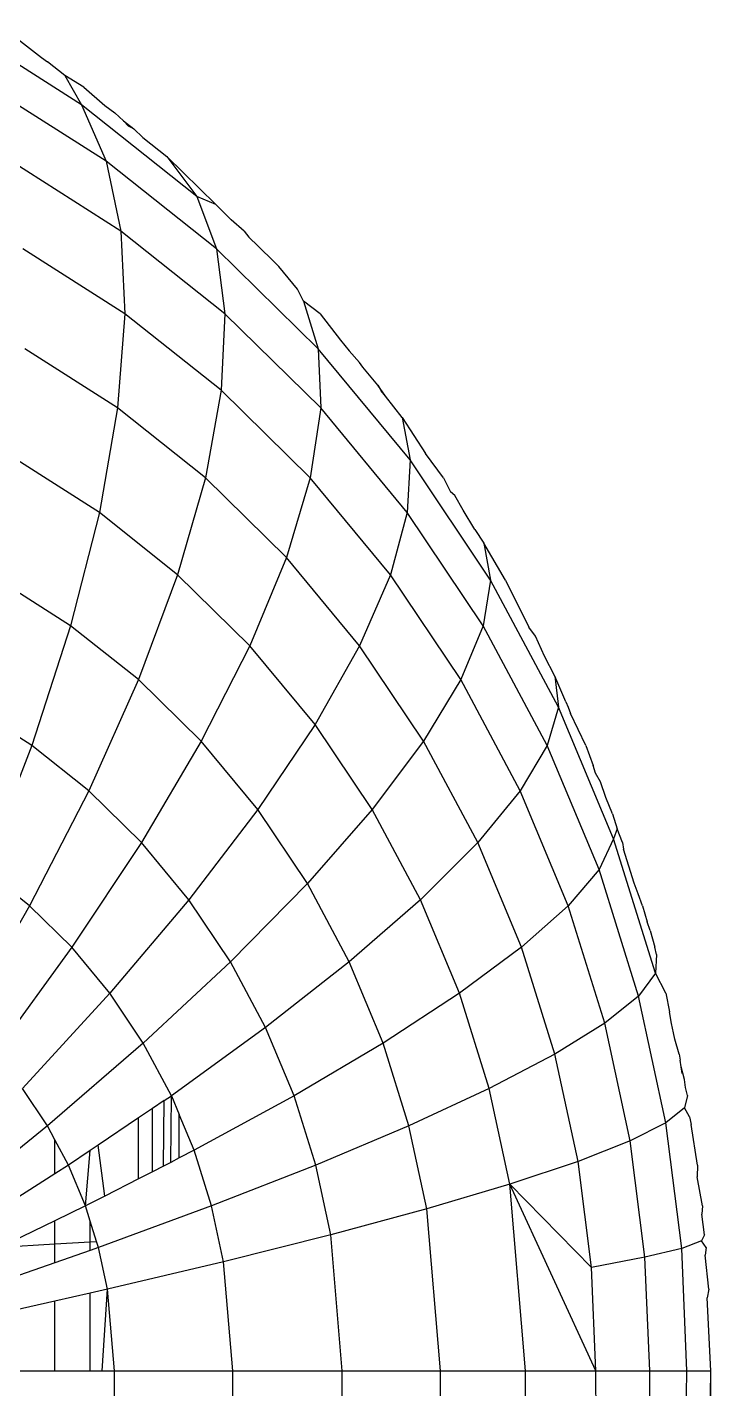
# Model space of a CAD drawing. Header units: millimetres. Extents: x 153 to 4750, y 92 to 3343.
# Drawn here: x 2857.23 to 2860.38, y 1089.03 to 1095.31 of the extents above; entities that cross this region are included whole.
import ezdxf

# ---------------------------------------------------------------- set-up
doc = ezdxf.new("R2010")
doc.units = ezdxf.units.MM

msp = doc.modelspace()

# ---------------------------------------------------------------- linework, layer by layer
for p, q in [((2857.4781, 1094.9523), (2856.9151, 1095.31)), ((2857.1413, 1095.2883), (2857.2945, 1095.1698)), ((2857.2945, 1095.1698), (2857.3214, 1095.1508)), ((2857.4013, 1095.0873), (2857.3214, 1095.1508)), ((2857.4884, 1095.0335), (2857.4013, 1095.0873)), ((2857.4013, 1095.0873), (2857.4781, 1094.9523)), ((2857.5924, 1094.6918), (2857.0545, 1095.0335)), ((2857.4884, 1095.0335), (2857.5859, 1094.9489)), ((2857.4781, 1094.9523), (2857.5924, 1094.6918)), ((2858.0102, 1094.5294), (2857.4781, 1094.9523)), ((2857.5859, 1094.9489), (2857.632, 1094.9147)), ((2857.632, 1094.9147), (2857.6714, 1094.8785)), ((2857.6714, 1094.8785), (2857.7198, 1094.841)), ((2857.6952, 1094.8537), (2857.6714, 1094.8785)), ((2857.7198, 1094.841), (2857.6952, 1094.8537)), ((2857.7198, 1094.841), (2857.7606, 1094.8017)), ((2857.7606, 1094.8017), (2857.8717, 1094.7135)), ((2857.8717, 1094.7135), (2858.0102, 1094.5294)), ((2858.0974, 1094.4919), (2857.8717, 1094.7135)), ((2857.66, 1094.3698), (2857.1532, 1094.6918)), ((2857.5924, 1094.6918), (2857.66, 1094.3698)), ((2858.1008, 1094.2878), (2857.5924, 1094.6918)), ((2858.0102, 1094.5294), (2858.1008, 1094.2878)), ((2858.0974, 1094.4919), (2858.0102, 1094.5294)), ((2858.0974, 1094.4919), (2858.1687, 1094.4219)), ((2858.2287, 1094.3698), (2858.1687, 1094.4219)), ((2857.66, 1094.3698), (2857.678, 1093.9891)), ((2858.139, 1093.9891), (2857.66, 1094.3698)), ((2858.2287, 1094.3698), (2858.2506, 1094.3415)), ((2858.2925, 1094.3006), (2858.2506, 1094.3415)), ((2857.678, 1093.9891), (2857.2079, 1094.2878)), ((2858.1008, 1094.2878), (2858.139, 1093.9891)), ((2858.5707, 1093.8264), (2858.1008, 1094.2878)), ((2858.3664, 1094.2289), (2858.2925, 1094.3006)), ((2858.3664, 1094.2289), (2858.3879, 1094.2066)), ((2858.4754, 1094.1022), (2858.3879, 1094.2066)), ((2858.5022, 1094.0465), (2858.4754, 1094.1022)), ((2858.5022, 1094.0465), (2858.5707, 1093.8264)), ((2858.5795, 1093.9891), (2858.5022, 1094.0465)), ((2857.678, 1093.9891), (2857.645, 1093.5544)), ((2858.1224, 1093.636), (2857.678, 1093.9891)), ((2858.139, 1093.9891), (2858.1224, 1093.636)), ((2858.5818, 1093.5544), (2858.139, 1093.9891)), ((2858.5795, 1093.9891), (2858.6724, 1093.8669)), ((2858.6724, 1093.8669), (2858.7133, 1093.818)), ((2857.645, 1093.5544), (2857.2168, 1093.8264)), ((2858.5707, 1093.8264), (2858.5818, 1093.5544)), ((2858.9943, 1093.3147), (2858.5707, 1093.8264)), ((2858.7613, 1093.7639), (2858.7133, 1093.818)), ((2858.7766, 1093.7424), (2858.7613, 1093.7639)), ((2858.8454, 1093.6603), (2858.7766, 1093.7424)), ((2858.8454, 1093.6603), (2858.8613, 1093.6331)), ((2858.8805, 1093.6087), (2858.8454, 1093.6603)), ((2858.1224, 1093.636), (2858.0497, 1093.2328)), ((2858.5331, 1093.2328), (2858.1224, 1093.636)), ((2858.8805, 1093.6087), (2858.8613, 1093.6331)), ((2858.9571, 1093.5109), (2858.8805, 1093.6087)), ((2857.645, 1093.5544), (2857.5611, 1093.0723)), ((2858.0497, 1093.2328), (2857.645, 1093.5544)), ((2858.5818, 1093.5544), (2858.5331, 1093.2328)), ((2858.9811, 1093.0723), (2858.5818, 1093.5544)), ((2858.9571, 1093.5109), (2858.9943, 1093.3147)), ((2858.9571, 1093.5109), (2859.0658, 1093.3439)), ((2859.1487, 1093.2328), (2859.0658, 1093.3439)), ((2857.5611, 1093.0723), (2857.1794, 1093.3147)), ((2858.9943, 1093.3147), (2858.9811, 1093.0723)), ((2859.3654, 1092.7612), (2858.9943, 1093.3147)), ((2858.0497, 1093.2328), (2857.9218, 1092.7856)), ((2858.4238, 1092.8656), (2858.0497, 1093.2328)), ((2858.5331, 1093.2328), (2858.4238, 1092.8656)), ((2858.9034, 1092.7856), (2858.5331, 1093.2328)), ((2859.1487, 1093.2328), (2859.1804, 1093.1678)), ((2859.2005, 1093.1512), (2859.1804, 1093.1678)), ((2859.2394, 1093.0833), (2859.2005, 1093.1512)), ((2859.293, 1092.9948), (2859.2394, 1093.0833)), ((2857.5611, 1093.0723), (2857.4279, 1092.5507)), ((2857.9218, 1092.7856), (2857.5611, 1093.0723)), ((2858.9811, 1093.0723), (2858.9034, 1092.7856)), ((2859.3306, 1092.5507), (2858.9811, 1093.0723)), ((2859.293, 1092.9948), (2859.3342, 1092.9315)), ((2859.4341, 1092.7612), (2859.3342, 1092.9315)), ((2859.3342, 1092.9315), (2859.3654, 1092.7612)), ((2858.4238, 1092.8656), (2858.2552, 1092.4583)), ((2858.761, 1092.4583), (2858.4238, 1092.8656)), ((2857.9218, 1092.7856), (2857.7411, 1092.3018)), ((2858.2552, 1092.4583), (2857.9218, 1092.7856)), ((2858.9034, 1092.7856), (2858.761, 1092.4583)), ((2859.2276, 1092.3018), (2858.9034, 1092.7856)), ((2857.4279, 1092.5507), (2857.0965, 1092.7612)), ((2859.3654, 1092.7612), (2859.3306, 1092.5507)), ((2859.6792, 1092.1755), (2859.3654, 1092.7612)), ((2859.4341, 1092.7612), (2859.5415, 1092.5442)), ((2857.4279, 1092.5507), (2857.2487, 1091.9988)), ((2857.7411, 1092.3018), (2857.4279, 1092.5507)), ((2859.3306, 1092.5507), (2859.2276, 1092.3018)), ((2859.6263, 1091.9988), (2859.3306, 1092.5507)), ((2859.572, 1092.5028), (2859.5415, 1092.5442)), ((2858.2552, 1092.4583), (2858.0305, 1092.0176)), ((2858.5559, 1092.0952), (2858.2552, 1092.4583)), ((2858.761, 1092.4583), (2858.5559, 1092.0952)), ((2859.0564, 1092.0176), (2858.761, 1092.4583)), ((2859.6136, 1092.4096), (2859.572, 1092.5028)), ((2859.6624, 1092.3185), (2859.6136, 1092.4096)), ((2857.7411, 1092.3018), (2857.5116, 1091.7899)), ((2858.0305, 1092.0176), (2857.7411, 1092.3018)), ((2859.2276, 1092.3018), (2859.0564, 1092.0176)), ((2859.5019, 1091.7899), (2859.2276, 1092.3018)), ((2859.6624, 1092.3185), (2859.6792, 1092.1755)), ((2859.7124, 1092.199), (2859.6624, 1092.3185)), ((2859.7124, 1092.199), (2859.724, 1092.1755)), ((2857.2487, 1091.9988), (2856.9706, 1092.1755)), ((2859.6792, 1092.1755), (2859.6263, 1091.9988)), ((2859.9331, 1091.5679), (2859.6792, 1092.1755)), ((2859.724, 1092.1755), (2859.7344, 1092.1463)), ((2859.8048, 1091.9988), (2859.7344, 1092.1463)), ((2858.5559, 1092.0952), (2858.2915, 1091.7024)), ((2858.8191, 1091.7024), (2858.5559, 1092.0952)), ((2858.0305, 1092.0176), (2857.7546, 1091.5514)), ((2858.2915, 1091.7024), (2858.0305, 1092.0176)), ((2859.0564, 1092.0176), (2858.8191, 1091.7024)), ((2859.3062, 1091.5514), (2859.0564, 1092.0176)), ((2857.2487, 1091.9988), (2857.0282, 1091.4263)), ((2857.5116, 1091.7899), (2857.2487, 1091.9988)), ((2859.6263, 1091.9988), (2859.5019, 1091.7899)), ((2859.8656, 1091.4263), (2859.6263, 1091.9988)), ((2859.8048, 1091.9988), (2859.8389, 1091.9055)), ((2859.8496, 1091.8706), (2859.8389, 1091.9055)), ((2859.8726, 1091.8302), (2859.8496, 1091.8706)), ((2859.8967, 1091.7581), (2859.8726, 1091.8302)), ((2857.5116, 1091.7899), (2857.2389, 1091.2589)), ((2857.7546, 1091.5514), (2857.5116, 1091.7899)), ((2859.5019, 1091.7899), (2859.3062, 1091.5514)), ((2859.7239, 1091.2589), (2859.5019, 1091.7899)), ((2859.9283, 1091.6825), (2859.8967, 1091.7581)), ((2858.2915, 1091.7024), (2857.9737, 1091.2868)), ((2858.5201, 1091.3614), (2858.2915, 1091.7024)), ((2858.8191, 1091.7024), (2858.5201, 1091.3614)), ((2859.0418, 1091.2868), (2858.8191, 1091.7024)), ((2859.9283, 1091.6825), (2859.9494, 1091.6146)), ((2859.9494, 1091.6146), (2859.9331, 1091.5679)), ((2859.9743, 1091.5514), (2859.9494, 1091.6146)), ((2857.7546, 1091.5514), (2857.4336, 1091.0677)), ((2857.9737, 1091.2868), (2857.7546, 1091.5514)), ((2859.3062, 1091.5514), (2859.0418, 1091.2868)), ((2859.5083, 1091.0677), (2859.3062, 1091.5514)), ((2859.9331, 1091.5679), (2859.8656, 1091.4263)), ((2860.1265, 1090.9487), (2859.9331, 1091.5679)), ((2859.9743, 1091.5514), (2859.979, 1091.5199)), ((2860.0278, 1091.3637), (2859.979, 1091.5199)), ((2857.2389, 1091.2589), (2857.0282, 1091.4263)), ((2859.8656, 1091.4263), (2859.7239, 1091.2589)), ((2860.0478, 1090.8429), (2859.8656, 1091.4263)), ((2858.5201, 1091.3614), (2858.1655, 1091.0006)), ((2858.7134, 1091.0006), (2858.5201, 1091.3614)), ((2860.0467, 1091.3145), (2860.0278, 1091.3637)), ((2857.2389, 1091.2589), (2856.9292, 1090.7177)), ((2857.4336, 1091.0677), (2857.2389, 1091.2589)), ((2857.9737, 1091.2868), (2857.6091, 1090.8557)), ((2858.1655, 1091.0006), (2857.9737, 1091.2868)), ((2859.0418, 1091.2868), (2858.7134, 1091.0006)), ((2859.222, 1090.8557), (2859.0418, 1091.2868)), ((2859.7239, 1091.2589), (2859.5083, 1091.0677)), ((2859.8929, 1090.7177), (2859.7239, 1091.2589)), ((2860.0661, 1091.2589), (2860.0467, 1091.3145)), ((2860.0661, 1091.2589), (2860.0877, 1091.1859)), ((2860.1014, 1091.1448), (2860.0877, 1091.1859)), ((2860.1014, 1091.1448), (2860.1227, 1091.0677)), ((2857.4336, 1091.0677), (2857.0748, 1090.5748)), ((2857.6091, 1090.8557), (2857.4336, 1091.0677)), ((2859.5083, 1091.0677), (2859.222, 1090.8557)), ((2859.6623, 1090.5748), (2859.5083, 1091.0677)), ((2860.1307, 1091.0344), (2860.1227, 1091.0677)), ((2860.1307, 1091.0344), (2860.1265, 1090.9487)), ((2858.1655, 1091.0006), (2857.7629, 1090.6263)), ((2858.3278, 1090.6977), (2858.1655, 1091.0006)), ((2858.7134, 1091.0006), (2858.3278, 1090.6977)), ((2858.8698, 1090.6263), (2858.7134, 1091.0006)), ((2860.1265, 1090.9487), (2860.0478, 1090.8429)), ((2860.1737, 1090.8557), (2860.1265, 1090.9487)), ((2857.6091, 1090.8557), (2857.206, 1090.4163)), ((2857.7629, 1090.6263), (2857.6091, 1090.8557)), ((2859.222, 1090.8557), (2858.8698, 1090.6263)), ((2859.3592, 1090.4163), (2859.222, 1090.8557)), ((2860.0478, 1090.8429), (2859.8929, 1090.7177)), ((2860.1741, 1090.2579), (2860.0478, 1090.8429)), ((2860.1737, 1090.8557), (2860.1904, 1090.7698)), ((2860.2004, 1090.716), (2860.1904, 1090.7698)), ((2858.3278, 1090.6977), (2857.893, 1090.3836)), ((2858.4591, 1090.3836), (2858.3278, 1090.6977)), ((2859.8929, 1090.7177), (2859.6623, 1090.5748)), ((2860.01, 1090.1751), (2859.8929, 1090.7177)), ((2860.2087, 1090.673), (2860.2004, 1090.716)), ((2860.215, 1090.6437), (2860.2087, 1090.673)), ((2860.235, 1090.5748), (2860.215, 1090.6437)), ((2857.7629, 1090.6263), (2857.321, 1090.2449)), ((2857.893, 1090.3836), (2857.7629, 1090.6263)), ((2858.8698, 1090.6263), (2858.4591, 1090.3836)), ((2858.989, 1090.2449), (2858.8698, 1090.6263)), ((2859.6623, 1090.5748), (2859.3592, 1090.4163)), ((2859.7689, 1090.0806), (2859.6623, 1090.5748)), ((2860.235, 1090.5748), (2860.2393, 1090.5476)), ((2860.2442, 1090.5169), (2860.2393, 1090.5476)), ((2860.2491, 1090.4856), (2860.2393, 1090.5476)), ((2860.2601, 1090.4575), (2860.2442, 1090.5169)), ((2860.2649, 1090.4219), (2860.2601, 1090.4575)), ((2857.321, 1090.2449), (2857.206, 1090.4163)), ((2857.8599, 1090.3613), (2857.893, 1090.3836)), ((2857.8898, 1090.0763), (2857.893, 1090.3836)), ((2857.893, 1090.3836), (2857.929, 1090.2974)), ((2858.4591, 1090.3836), (2857.9982, 1090.1318)), ((2858.5591, 1090.0634), (2858.4591, 1090.3836)), ((2859.3592, 1090.4163), (2858.989, 1090.2449)), ((2859.4543, 1089.9758), (2859.3592, 1090.4163)), ((2860.2731, 1090.3845), (2860.2605, 1090.3279)), ((2860.2731, 1090.3845), (2860.2649, 1090.4219)), ((2857.8052, 1090.3244), (2857.7414, 1090.2814)), ((2857.8599, 1090.3613), (2857.8052, 1090.3244)), ((2857.8052, 1090.033), (2857.8052, 1090.3244)), ((2857.8566, 1090.0593), (2857.8599, 1090.3613)), ((2860.2605, 1090.3279), (2860.1741, 1090.2579)), ((2860.2834, 1090.2862), (2860.2605, 1090.3279)), ((2857.7414, 1090.2814), (2857.5558, 1090.1562)), ((2857.7414, 1090.0004), (2857.7414, 1090.2814)), ((2857.929, 1090.0964), (2857.929, 1090.2974)), ((2857.9982, 1090.1318), (2857.929, 1090.2974)), ((2860.1741, 1090.2579), (2860.01, 1090.1751)), ((2860.247, 1089.6797), (2860.1741, 1090.2579)), ((2860.2834, 1090.2862), (2860.2902, 1090.2503)), ((2857.321, 1090.2449), (2857.0779, 1090.048)), ((2857.3559, 1090.1796), (2857.321, 1090.2449)), ((2858.989, 1090.2449), (2858.5591, 1090.0634)), ((2859.0715, 1089.8624), (2858.989, 1090.2449)), ((2860.3195, 1090.0634), (2860.2902, 1090.2503)), ((2857.3559, 1090.0239), (2857.3559, 1090.1796)), ((2857.4182, 1090.0634), (2857.3559, 1090.1796)), ((2857.519, 1090.1314), (2857.4182, 1090.0634)), ((2857.4968, 1089.8752), (2857.519, 1090.1314)), ((2857.5558, 1090.1562), (2857.519, 1090.1314)), ((2857.5855, 1089.9206), (2857.5558, 1090.1562)), ((2857.9982, 1090.1318), (2857.929, 1090.0964)), ((2858.0784, 1089.8752), (2857.9982, 1090.1318)), ((2860.01, 1090.1751), (2859.7689, 1090.0806)), ((2860.0776, 1089.6388), (2860.01, 1090.1751)), ((2857.4182, 1090.0634), (2857.3559, 1090.0239)), ((2857.4968, 1089.8752), (2857.4182, 1090.0634)), ((2857.8898, 1090.0763), (2857.8566, 1090.0593)), ((2857.929, 1090.0964), (2857.8898, 1090.0763)), ((2858.5591, 1090.0634), (2858.0784, 1089.8752)), ((2858.6284, 1089.7424), (2858.5591, 1090.0634)), ((2859.7689, 1090.0806), (2859.4543, 1089.9758)), ((2859.8306, 1089.5921), (2859.7689, 1090.0806)), ((2860.3195, 1090.0634), (2860.3183, 1090.0096)), ((2857.3559, 1090.0239), (2857.0779, 1089.8472)), ((2857.7414, 1090.0004), (2857.5855, 1089.9206)), ((2857.8052, 1090.033), (2857.7414, 1090.0004)), ((2857.8566, 1090.0593), (2857.8052, 1090.033)), ((2860.3423, 1089.8752), (2860.3183, 1090.0096)), ((2859.4543, 1089.9758), (2859.0715, 1089.8624)), ((2859.5268, 1089.1156), (2859.4543, 1089.9758)), ((2859.8503, 1089.1156), (2859.4543, 1089.9758)), ((2859.4543, 1089.9758), (2859.8306, 1089.5921)), ((2857.4968, 1089.8752), (2857.3559, 1089.8071)), ((2857.5855, 1089.9206), (2857.4968, 1089.8752)), ((2857.519, 1089.8044), (2857.4968, 1089.8752)), ((2858.0784, 1089.8752), (2857.5567, 1089.6834)), ((2858.1339, 1089.618), (2858.0784, 1089.8752)), ((2860.3423, 1089.8752), (2860.3401, 1089.8368)), ((2859.0715, 1089.8624), (2858.6284, 1089.7424)), ((2859.1345, 1089.1156), (2859.0715, 1089.8624)), ((2860.352, 1089.7422), (2860.3401, 1089.8368)), ((2857.3559, 1089.8071), (2857.1049, 1089.6856)), ((2857.3559, 1089.6998), (2857.3559, 1089.8071)), ((2857.519, 1089.709), (2857.519, 1089.8044)), ((2857.5482, 1089.7106), (2857.519, 1089.8044)), ((2857.1049, 1089.6856), (2857.3559, 1089.6998)), ((2857.3559, 1089.6998), (2857.519, 1089.709)), ((2857.3559, 1089.6135), (2857.3559, 1089.6998)), ((2857.519, 1089.709), (2857.5482, 1089.7106)), ((2857.519, 1089.6703), (2857.519, 1089.709)), ((2857.5567, 1089.6834), (2857.5482, 1089.7106)), ((2858.6284, 1089.7424), (2858.1339, 1089.618)), ((2858.6812, 1089.1156), (2858.6284, 1089.7424)), ((2860.338, 1089.7142), (2860.247, 1089.6797)), ((2860.352, 1089.7422), (2860.338, 1089.7142)), ((2860.3597, 1089.6834), (2860.338, 1089.7142)), ((2857.519, 1089.6703), (2857.3559, 1089.6135)), ((2857.5567, 1089.6834), (2857.519, 1089.6703)), ((2857.5982, 1089.4911), (2857.5567, 1089.6834)), ((2860.0776, 1089.6388), (2859.8306, 1089.5921)), ((2860.247, 1089.6797), (2860.0776, 1089.6388)), ((2860.0993, 1089.1156), (2860.0776, 1089.6388)), ((2860.2704, 1089.1156), (2860.247, 1089.6797)), ((2860.3597, 1089.6834), (2860.3559, 1089.6482)), ((2860.3717, 1089.4911), (2860.3559, 1089.6482)), ((2857.3559, 1089.6135), (2857.0779, 1089.5167)), ((2858.1339, 1089.618), (2857.5982, 1089.4911)), ((2858.1762, 1089.1156), (2858.1339, 1089.618)), ((2859.8503, 1089.1156), (2859.8306, 1089.5921)), ((2857.3559, 1089.4367), (2857.0779, 1089.3742)), ((2857.519, 1089.4733), (2857.3559, 1089.4367)), ((2857.3559, 1089.1156), (2857.3559, 1089.4367)), ((2857.5982, 1089.4911), (2857.519, 1089.4733)), ((2857.519, 1089.1156), (2857.519, 1089.4733)), ((2857.5737, 1089.1156), (2857.5982, 1089.4911)), ((2857.6299, 1089.1156), (2857.5982, 1089.4911)), ((2860.3717, 1089.4911), (2860.364, 1089.4516)), ((2860.3812, 1089.1156), (2860.364, 1089.4516)), ((2857.0917, 1089.1156), (2857.3559, 1089.1156)), ((2857.3559, 1089.1156), (2857.519, 1089.1156)), ((2857.519, 1089.1156), (2857.5737, 1089.1156)), ((2857.5737, 1089.1156), (2857.6299, 1089.1156)), ((2857.6299, 1089.1156), (2858.1762, 1089.1156)), ((2857.6299, 1086.8656), (2857.6299, 1089.1156)), ((2858.1762, 1089.1156), (2858.6812, 1089.1156)), ((2858.1762, 1086.8656), (2858.1762, 1089.1156)), ((2858.6812, 1089.1156), (2859.1345, 1089.1156)), ((2858.6812, 1086.8656), (2858.6812, 1089.1156)), ((2859.1345, 1089.1156), (2859.5268, 1089.1156)), ((2859.1345, 1086.8656), (2859.1345, 1089.1156)), ((2859.5268, 1089.1156), (2859.8503, 1089.1156)), ((2859.5268, 1086.8656), (2859.5268, 1089.1156)), ((2859.8503, 1089.1156), (2860.0993, 1089.1156)), ((2859.8667, 1086.8656), (2859.8503, 1089.1156)), ((2860.0993, 1089.1156), (2860.2704, 1089.1156)), ((2860.0993, 1086.8656), (2860.0993, 1089.1156)), ((2860.2499, 1086.8656), (2860.2704, 1089.1156)), ((2860.2704, 1089.1156), (2860.3812, 1089.1156)), ((2860.3514, 1086.8656), (2860.3812, 1089.1156)), ((2860.3811, 1086.8656), (2860.3812, 1089.1156))]:
    msp.add_line(p, q)

doc.saveas('drawing.dxf')
